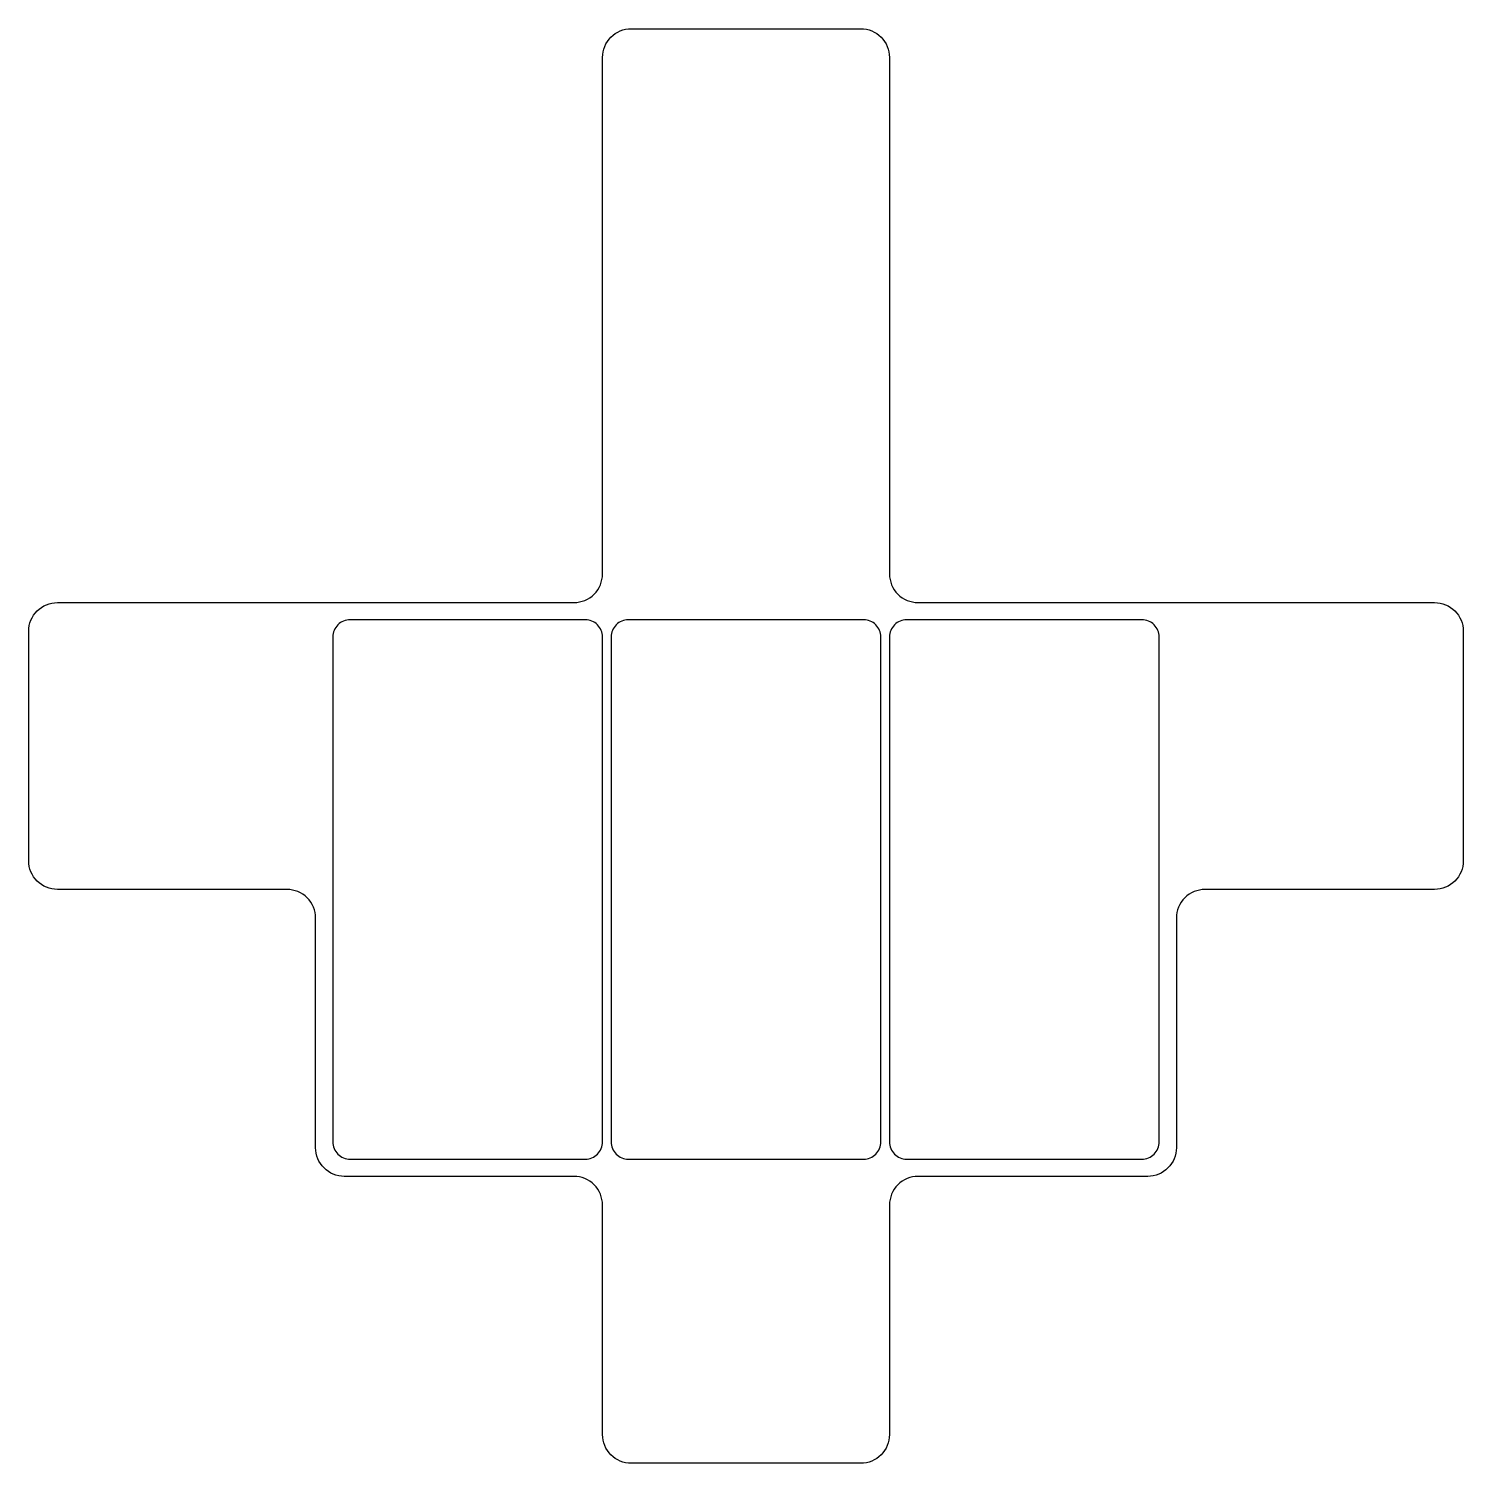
# Model space of a CAD drawing. Header units: millimetres. Extents: x -200 to 50, y -50 to 200.
import ezdxf

# ---------------------------------------------------------------- set-up
doc = ezdxf.new("R2010")
doc.units = ezdxf.units.MM
doc.layers.get('0').update_dxf_attribs({"linetype": 'CONTINUOUS'})

msp = doc.modelspace()

# ---------------------------------------------------------------- linework, layer by layer
for points in [[(-100, 195, -0.414214), (-95, 200), (-55, 200, -0.414214), (-50, 195), (-50, 105, 0.414214), (-45, 100), (45, 100, -0.414214), (50, 95), (50, 55, -0.414214), (45, 50), (5, 50, 0.414214), (0, 45), (0, 5, -0.414214), (-5, 0), (-45, 0, 0.414214), (-50, -5), (-50, -45, -0.414214), (-55, -50), (-95, -50, -0.414214), (-100, -45), (-100, -5, 0.414214), (-105, 0), (-145, 0, -0.414214), (-150, 5), (-150, 45, 0.414214), (-155, 50), (-195, 50, -0.414214), (-200, 55), (-200, 95, -0.414214), (-195, 100), (-105, 100, 0.414214), (-100, 105)], [(-103, 97), (-144, 97, 0.414214), (-147, 94), (-147, 6, 0.414214), (-144, 3), (-103, 3, 0.414214), (-100, 6), (-100, 94, 0.414214)], [(-95.5, 3), (-54.5, 3, 0.414214), (-51.5, 6), (-51.5, 94, 0.414214), (-54.5, 97), (-95.5, 97, 0.414214), (-98.5, 94), (-98.5, 6, 0.414214)], [(-6, 97), (-47, 97, 0.414214), (-50, 94), (-50, 6, 0.414214), (-47, 3), (-6, 3, 0.414214), (-3, 6), (-3, 94, 0.414214)]]:
    msp.add_lwpolyline(points, format="xyb", close=True)

doc.saveas('drawing.dxf')
